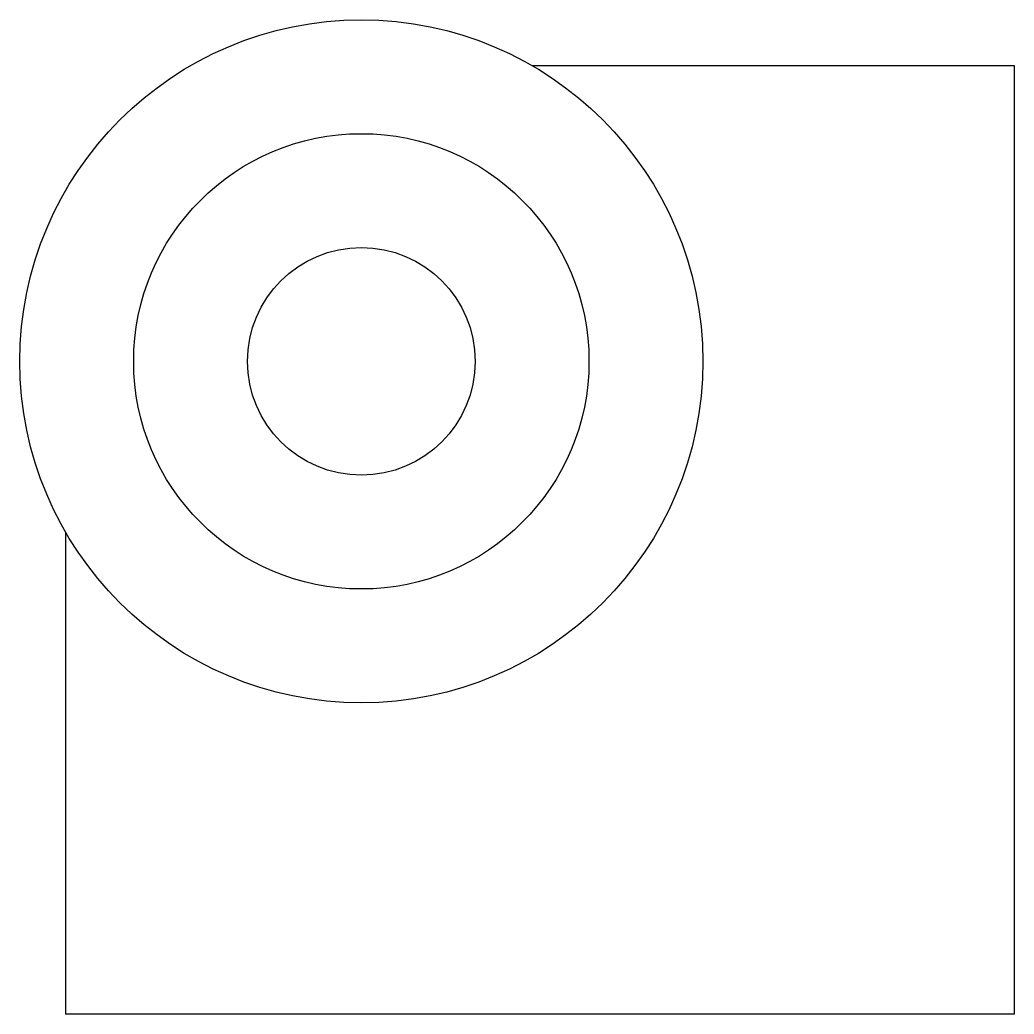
# Model space of a CAD drawing. Header units: millimetres. Extents: x -432 to 826, y -826 to 432.
import ezdxf

# ---------------------------------------------------------------- set-up
doc = ezdxf.new("R2010")
doc.units = ezdxf.units.MM

msp = doc.modelspace()

# ---------------------------------------------------------------- linework, layer by layer
for p, q in [((216, 374.1), (825.9, 374.1)), ((825.9, 374.1), (825.9, -825.9)), ((-374.1, -216), (-374.1, -825.9)), ((825.9, -825.9), (-374.1, -825.9))]:
    msp.add_line(p, q)
for radius in [432, 288, 144]:
    msp.add_circle((0, 0), radius)

doc.saveas('drawing.dxf')
